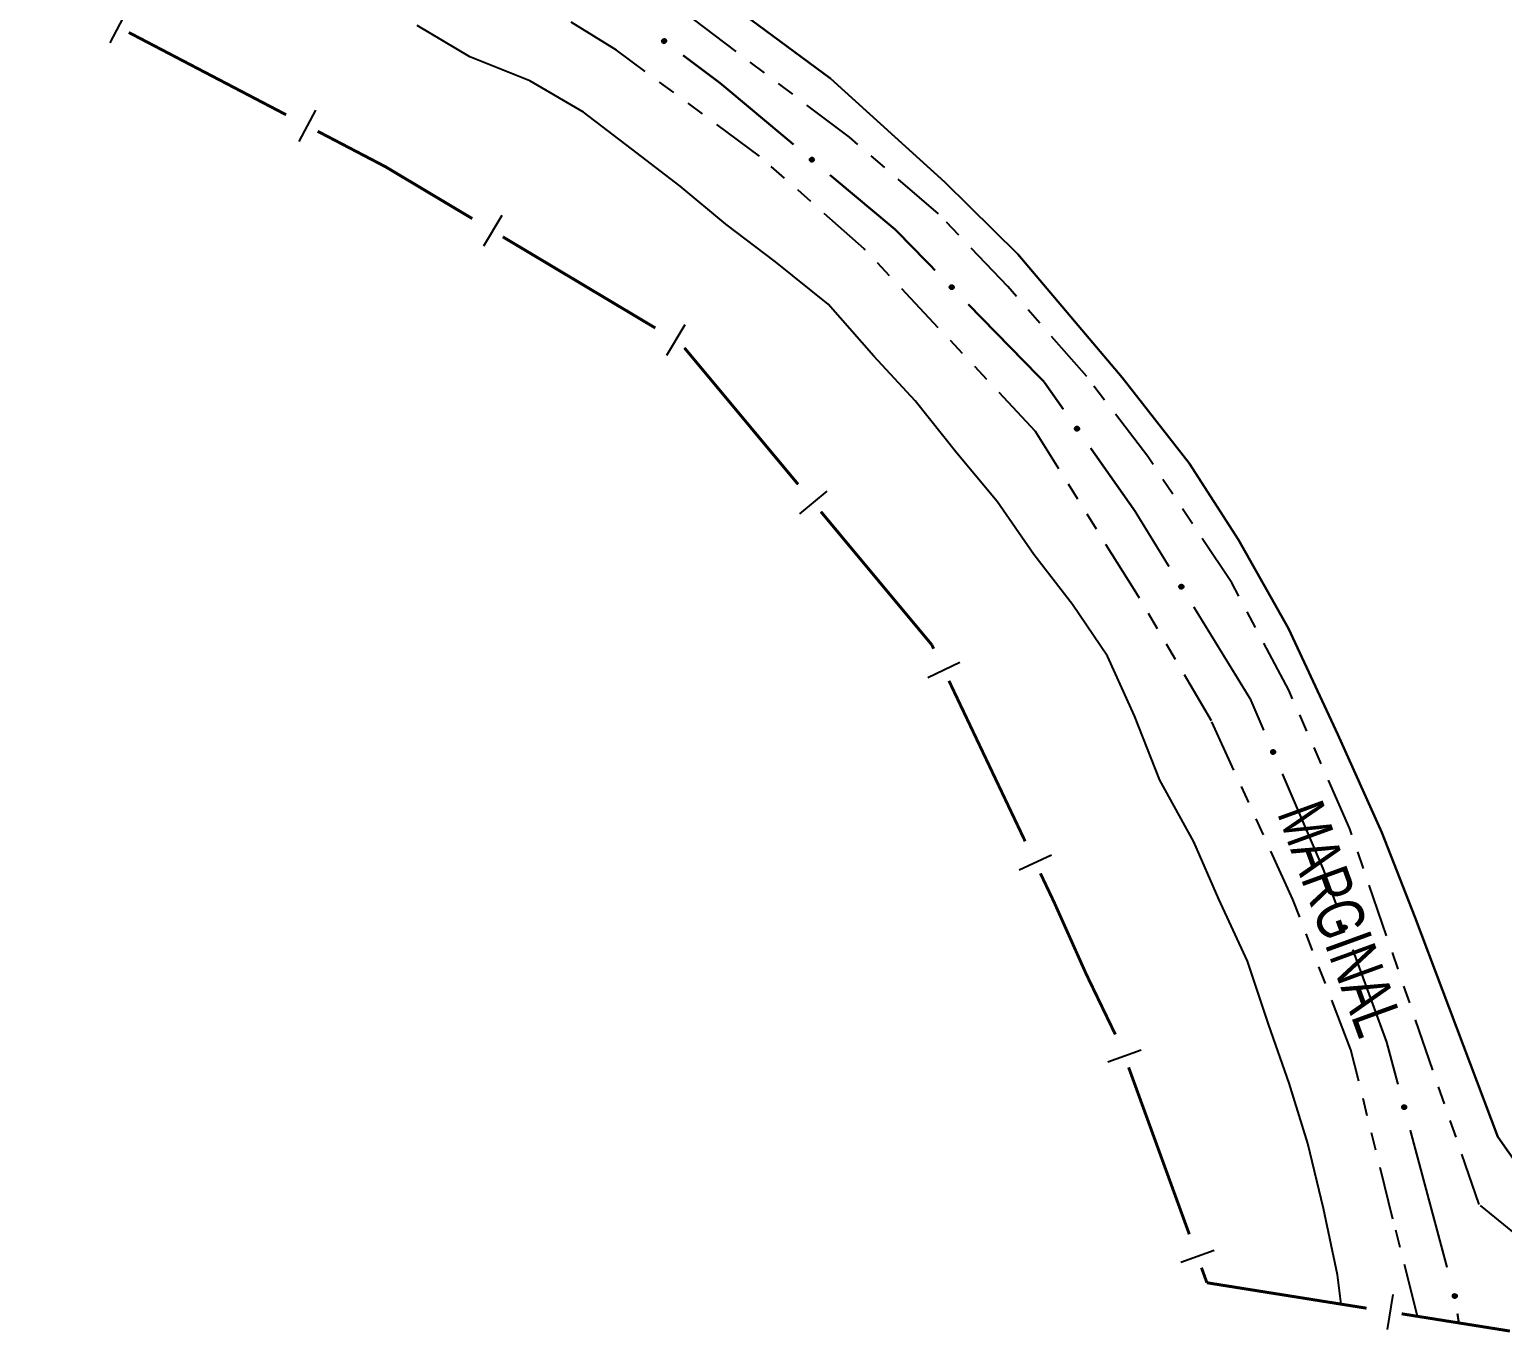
# Model space of a CAD drawing. Extents: x 200604 to 201918, y 4843538 to 4845237.
# Drawn here: x 200805.8 to 200930.2, y 4843590.2 to 4843700.2 of the extents above; entities that cross this region are included whole.
import ezdxf

# ---------------------------------------------------------------- set-up
doc = ezdxf.new("R2010")
doc.units = 0
doc.header["$LTSCALE"] = 1.5
doc.header["$MEASUREMENT"] = 0
doc.linetypes.add('TRACO_25', pattern=[8, 3, -1, 1, -1, 1, -1])
for name, color, linetype in [('CD_MALHA_LOTES', 7, 'CONTINUOUS'), ('HD-CANAIS', 7, 'CONTINUOUS'), ('LM-LIM-SETORES-BAIRROS', 250, 'CONTINUOUS'), ('RU-QUADRA', 210, 'CONTINUOUS'), ('SV-EIXO-RUA-N-PAV', 6, 'CONTINUOUS'), ('SV-RUA-NAO-PAV', 7, 'CONTINUOUS'), ('SV-TXT-RUA-N-PAV', 7, 'CONTINUOUS')]:
    doc.layers.add(name, color=color, linetype=linetype)
doc.styles.add('ARIAL', font='ARIAL.SHX')

msp = doc.modelspace()

# ---------------------------------------------------------------- linework, layer by layer
at = {"layer": 'CD_MALHA_LOTES', "linetype": 'Continuous', "flags": 128}
msp.add_lwpolyline([(200932.77, 4843602.47), (200929.81, 4843606.73), (200922.8, 4843625.29), (200920, 4843632.43), (200916.3, 4843640.7), (200912.13, 4843649.63), (200907.9, 4843657.13), (200903.75, 4843663.59), (200898.08, 4843670.83), (200889.27, 4843681.26), (200883.12, 4843687.32), (200873.46, 4843696.08), (200866.14, 4843701.49), (200849.99, 4843713.34), (200832.12, 4843723.76), (200823.93, 4843728.23), (200818.97, 4843730.94), (200814.06, 4843734.55), (200818.45, 4843753.17), (200819, 4843757.67), (200825.96, 4843815.1), (200831.26, 4843861.97), (200834.38, 4843889.58), (200836.13, 4843907.41)], dxfattribs=at)
at = {"layer": 'HD-CANAIS', "linetype": 'Continuous'}
msp.add_polyline3d([(200916.561478, 4843592.594229, 2.22), (200916.26, 4843595.08, 2.22), (200915.08, 4843600.67, 2.22), (200913.75, 4843606.17, 2.22), (200912.19, 4843611.24, 2.22), (200910.48, 4843616.16, 2.22), (200908.67, 4843621.55, 2.22), (200906.25, 4843626.8, 2.22), (200904.14, 4843631.64, 2.22), (200901.26, 4843636.83, 2.22), (200899.13, 4843642.27, 2.22), (200896.86, 4843647.32, 2.22), (200893.88, 4843651.67, 2.22), (200890.64, 4843655.89, 2.22), (200887.52, 4843660.37, 2.22), (200884.12, 4843664.46, 2.22), (200880.61, 4843668.86, 2.22), (200877.12, 4843672.63, 2.22), (200873.27, 4843677.04, 2.22), (200868.81, 4843680.61, 2.22), (200864.63, 4843683.78, 2.22), (200860.78, 4843686.99, 2.22), (200856.67, 4843690.14, 2.22), (200852.62, 4843693.24, 2.22), (200848.08, 4843695.9, 2.22), (200843.02, 4843697.91, 2.22), (200838.56, 4843700.55, 2.22)], dxfattribs=at)
at = {"layer": 'LM-LIM-SETORES-BAIRROS'}
for points in [[(200814.028256, 4843701.766644), (200812.637465, 4843699.108505)], [(200829.977088, 4843693.421899), (200828.586297, 4843690.76376)], [(200845.708662, 4843684.515158), (200844.169591, 4843681.940034)], [(200861.159403, 4843675.280732), (200859.620332, 4843672.705609)], [(200873.161788, 4843661.238585), (200870.85668, 4843659.318566)], [(200884.38668, 4843646.773196), (200881.676762, 4843645.486204)], [(200892.108634, 4843630.513694), (200889.398717, 4843629.226701)], [(200899.697477, 4843614.040751), (200896.877932, 4843613.015974)], [(200905.846139, 4843597.123484), (200903.026595, 4843596.098706)], [(200920.928338, 4843593.416677), (200920.455811, 4843590.454124)]]:
    msp.add_lwpolyline(points, dxfattribs=at)
at = {"layer": 'LM-LIM-SETORES-BAIRROS', "const_width": 0.25}
for points in [[(200827.5096, 4843693.020024), (200814.218907, 4843699.973978)], [(200835.9, 4843688.63), (200830.167739, 4843691.629233)], [(200836.355382, 4843688.357833), (200835.9, 4843688.63)], [(200843.222378, 4843684.253643), (200836.355382, 4843688.357833)], [(200858.673118, 4843675.019218), (200845.797501, 4843682.714572)], [(200870.729221, 4843661.815314), (200861.129122, 4843673.340856)], [(200882.02, 4843648.26), (200872.64924, 4843659.510206)], [(200882.173726, 4843647.936311), (200882.02, 4843648.26)], [(200889.89568, 4843631.676809), (200883.460718, 4843645.226394)], [(200892.34, 4843626.53), (200891.182673, 4843628.966892)], [(200892.46326, 4843626.254024), (200892.34, 4843626.53)], [(200895.06, 4843620.44), (200892.46326, 4843626.254024)], [(200895.334843, 4843619.870412), (200895.06, 4843620.44)], [(200897.50775, 4843615.367249), (200895.334843, 4843619.870412)], [(200903.753182, 4843598.490791), (200898.629297, 4843612.588515)], [(200905.24, 4843594.4), (200904.777959, 4843595.671247)], [(200905.879311, 4843594.298031), (200905.24, 4843594.4)], [(200918.717039, 4843592.250418), (200905.879311, 4843594.298031)], [(200930.82, 4843590.32), (200921.679592, 4843591.777892)]]:
    msp.add_lwpolyline(points, dxfattribs=at)
at = {"layer": 'RU-QUADRA', "linetype": 'Continuous', "flags": 128}
msp.add_lwpolyline([(200836.13, 4843907.41), (200834.38, 4843889.58), (200831.26, 4843861.97), (200825.96, 4843815.1), (200819, 4843757.67), (200818.45, 4843753.17), (200814.06, 4843734.55), (200818.97, 4843730.94), (200823.93, 4843728.23), (200832.12, 4843723.76), (200849.99, 4843713.34), (200866.14, 4843701.49), (200873.46, 4843696.08), (200883.12, 4843687.32), (200889.27, 4843681.26), (200898.08, 4843670.83), (200903.75, 4843663.59), (200907.9, 4843657.13), (200912.13, 4843649.63), (200916.3, 4843640.7), (200920, 4843632.43), (200922.8, 4843625.29), (200929.81, 4843606.73), (200932.77, 4843602.47)], dxfattribs=at)
at = {"layer": 'SV-EIXO-RUA-N-PAV'}
for points in [[(200859.363608, 4843699.417239), (200859.411917, 4843699.424874), (200859.454997, 4843699.421557), (200859.490132, 4843699.408449), (200859.51816, 4843699.38877), (200859.544566, 4843699.365408), (200859.565992, 4843699.335981), (200859.582538, 4843699.298052), (200859.590537, 4843699.249646), (200859.584239, 4843699.205738), (200859.573231, 4843699.170604), (200859.554394, 4843699.140197), (200859.531269, 4843699.114925), (200859.499965, 4843699.09368), (200859.461365, 4843699.077288), (200859.412495, 4843699.070422), (200859.370283, 4843699.073963), (200859.336631, 4843699.087534), (200859.306182, 4843699.106666), (200859.27951, 4843699.130839), (200859.258644, 4843699.159847), (200859.242209, 4843699.198742), (200859.236072, 4843699.247066), (200859.239124, 4843699.289208), (200859.252219, 4843699.323041), (200859.271728, 4843699.352594), (200859.294838, 4843699.379364), (200859.323523, 4843699.402133), (200859.363608, 4843699.417239)], [(200871.84185, 4843689.401813), (200871.8905, 4843689.406837), (200871.933339, 4843689.401207), (200871.967718, 4843689.386227), (200871.994646, 4843689.365068), (200872.019756, 4843689.340319), (200872.039567, 4843689.309781), (200872.054048, 4843689.271017), (200872.05943, 4843689.22225), (200872.050779, 4843689.178744), (200872.037896, 4843689.144254), (200872.017449, 4843689.114905), (200871.992998, 4843689.090915), (200871.960597, 4843689.071385), (200871.92117, 4843689.057093), (200871.872002, 4843689.052868), (200871.830041, 4843689.058676), (200871.797169, 4843689.074038), (200871.767793, 4843689.09478), (200871.74246, 4843689.120354), (200871.723186, 4843689.150443), (200871.708868, 4843689.190166), (200871.705341, 4843689.23875), (200871.710656, 4843689.280667), (200871.725552, 4843689.313746), (200871.746624, 4843689.342207), (200871.771141, 4843689.367694), (200871.80101, 4843689.388887), (200871.84185, 4843689.401813)], [(200883.667483, 4843678.637058), (200883.716392, 4843678.637173), (200883.758449, 4843678.627271), (200883.791151, 4843678.608916), (200883.815819, 4843678.585162), (200883.838318, 4843678.558017), (200883.854964, 4843678.525645), (200883.865481, 4843678.485623), (200883.865941, 4843678.436562), (200883.852965, 4843678.394144), (200883.836686, 4843678.361121), (200883.813396, 4843678.333973), (200883.78666, 4843678.312558), (200883.752462, 4843678.296379), (200883.7118, 4843678.286118), (200883.662456, 4843678.286849), (200883.62129, 4843678.296839), (200883.590126, 4843678.315424), (200883.562981, 4843678.33901), (200883.540343, 4843678.366998), (200883.524186, 4843678.398869), (200883.513929, 4843678.439828), (200883.515296, 4843678.488521), (200883.524791, 4843678.529693), (200883.542933, 4843678.56111), (200883.566755, 4843678.587311), (200883.593707, 4843678.610209), (200883.625552, 4843678.628297), (200883.667483, 4843678.637058)], [(200894.279222, 4843666.69598), (200894.32752, 4843666.688273), (200894.367453, 4843666.671774), (200894.396799, 4843666.648426), (200894.417351, 4843666.621033), (200894.43522, 4843666.59064), (200894.446476, 4843666.556022), (200894.450458, 4843666.514834), (200894.443067, 4843666.466331), (200894.423477, 4843666.426533), (200894.402126, 4843666.396539), (200894.374796, 4843666.373463), (200894.34498, 4843666.356599), (200894.308635, 4843666.346096), (200894.266854, 4843666.342468), (200894.218262, 4843666.35108), (200894.179224, 4843666.367524), (200894.151432, 4843666.390853), (200894.128408, 4843666.418475), (200894.110536, 4843666.449723), (200894.099683, 4843666.483768), (200894.096107, 4843666.52584), (200894.105242, 4843666.573688), (200894.121199, 4843666.612812), (200894.14413, 4843666.640923), (200894.171836, 4843666.662979), (200894.202102, 4843666.681272), (200894.236429, 4843666.694036), (200894.279222, 4843666.69598)], [(200903.102573, 4843653.349827), (200903.150294, 4843653.339115), (200903.189118, 4843653.320151), (200903.216946, 4843653.295014), (200903.235745, 4843653.266389), (200903.251679, 4843653.234938), (200903.260748, 4843653.199684), (200903.262146, 4843653.158327), (200903.251737, 4843653.110381), (200903.229696, 4843653.071887), (200903.206512, 4843653.043286), (200903.177792, 4843653.021965), (200903.146979, 4843653.006998), (200903.110049, 4843652.998789), (200903.068123, 4843652.997781), (200903.020165, 4843653.009414), (200902.982231, 4843653.028267), (200902.955953, 4843653.053288), (200902.934701, 4843653.082297), (200902.918818, 4843653.114601), (200902.910116, 4843653.149258), (200902.909177, 4843653.191471), (200902.921287, 4843653.238654), (200902.939658, 4843653.276703), (200902.964303, 4843653.303326), (200902.993334, 4843653.323606), (200903.024684, 4843653.339971), (200903.059742, 4843653.350563), (200903.102573, 4843653.349827)], [(200910.870946, 4843639.384234), (200910.916605, 4843639.366704), (200910.952261, 4843639.342301), (200910.976143, 4843639.313388), (200910.990584, 4843639.282335), (200911.00178, 4843639.248903), (200911.005631, 4843639.212706), (200911.001007, 4843639.171585), (200910.983743, 4843639.125659), (200910.956343, 4843639.090776), (200910.92925, 4843639.065846), (200910.897737, 4843639.048923), (200910.865077, 4843639.038591), (200910.827346, 4843639.035834), (200910.785719, 4843639.040927), (200910.73996, 4843639.059405), (200910.705167, 4843639.083569), (200910.682802, 4843639.112141), (200910.66599, 4843639.143929), (200910.654969, 4843639.178198), (200910.651393, 4843639.213751), (200910.656597, 4843639.255654), (200910.675432, 4843639.300577), (200910.699136, 4843639.335554), (200910.727387, 4843639.358314), (200910.759056, 4843639.374161), (200910.792451, 4843639.385798), (200910.828676, 4843639.391184), (200910.870946, 4843639.384234)], [(200916.920469, 4843624.57095), (200916.965128, 4843624.551011), (200916.999433, 4843624.524741), (200917.021739, 4843624.494596), (200917.034504, 4843624.462818), (200917.043902, 4843624.428837), (200917.045818, 4843624.392486), (200917.039008, 4843624.35167), (200917.01932, 4843624.30673), (200916.9901, 4843624.273356), (200916.961716, 4843624.249907), (200916.929346, 4843624.234688), (200916.896182, 4843624.226112), (200916.858357, 4843624.22537), (200916.817061, 4843624.232675), (200916.772351, 4843624.253566), (200916.738896, 4843624.27955), (200916.718087, 4843624.309274), (200916.702993, 4843624.341914), (200916.693814, 4843624.376721), (200916.692139, 4843624.412414), (200916.699569, 4843624.45398), (200916.720773, 4843624.497835), (200916.746308, 4843624.531498), (200916.775732, 4843624.55272), (200916.808201, 4843624.566856), (200916.842169, 4843624.576697), (200916.878629, 4843624.580144), (200916.920469, 4843624.57095)], [(200921.955128, 4843609.388644), (200921.997826, 4843609.364792), (200922.029646, 4843609.335561), (200922.049168, 4843609.303542), (200922.059041, 4843609.27075), (200922.065363, 4843609.236065), (200922.064022, 4843609.199688), (200922.053591, 4843609.159644), (200922.029965, 4843609.116644), (200921.997878, 4843609.086017), (200921.967512, 4843609.065198), (200921.933911, 4843609.052934), (200921.900113, 4843609.047357), (200921.862373, 4843609.049999), (200921.821895, 4843609.060967), (200921.779232, 4843609.08577), (200921.748234, 4843609.114641), (200921.730165, 4843609.146107), (200921.718049, 4843609.179965), (200921.712019, 4843609.215453), (200921.713541, 4843609.251154), (200921.724657, 4843609.291888), (200921.749696, 4843609.333672), (200921.778138, 4843609.364918), (200921.809342, 4843609.383425), (200921.842944, 4843609.394602), (200921.877656, 4843609.401366), (200921.914279, 4843609.401541), (200921.955128, 4843609.388644)], [(200926.247031, 4843593.428706), (200926.286863, 4843593.400325), (200926.315293, 4843593.367788), (200926.331194, 4843593.333826), (200926.33742, 4843593.300151), (200926.33991, 4843593.264982), (200926.334597, 4843593.228971), (200926.319846, 4843593.190308), (200926.291657, 4843593.150151), (200926.256413, 4843593.123218), (200926.22395, 4843593.105847), (200926.18921, 4843593.097333), (200926.155004, 4843593.095487), (200926.11778, 4843593.102243), (200926.078745, 4843593.117573), (200926.039052, 4843593.146896), (200926.011399, 4843593.178985), (200925.996881, 4843593.212239), (200925.988542, 4843593.247219), (200925.986431, 4843593.283154), (200925.99185, 4843593.318474), (200926.007357, 4843593.357748), (200926.036817, 4843593.396541), (200926.068507, 4843593.424488), (200926.101548, 4843593.439469), (200926.136172, 4843593.446903), (200926.171415, 4843593.449828), (200926.207837, 4843593.445995), (200926.247031, 4843593.428706)]]:
    msp.add_lwpolyline(points, close=True, dxfattribs=at)
for points in [[(200859.236072, 4843699.247066), (200859.499965, 4843699.09368)], [(200859.238735, 4843699.266034), (200859.511203, 4843699.106298)], [(200859.239124, 4843699.289208), (200859.531269, 4843699.114925)], [(200859.242209, 4843699.198742), (200859.461365, 4843699.077288)], [(200859.243131, 4843699.221826), (200859.477921, 4843699.086899)], [(200859.247988, 4843699.303428), (200859.540115, 4843699.128969)], [(200859.252219, 4843699.323041), (200859.554394, 4843699.140197)], [(200859.256261, 4843699.177898), (200859.430442, 4843699.078134)], [(200859.258644, 4843699.159847), (200859.412495, 4843699.070422)], [(200859.263794, 4843699.335915), (200859.560838, 4843699.154363)], [(200859.271728, 4843699.352594), (200859.573231, 4843699.170604)], [(200859.272932, 4843699.14325), (200859.38596, 4843699.075647)], [(200859.27951, 4843699.130839), (200859.370283, 4843699.073963)], [(200859.286972, 4843699.364585), (200859.575822, 4843699.19258)], [(200859.294838, 4843699.379364), (200859.584239, 4843699.205738)], [(200859.312882, 4843699.3878), (200859.583983, 4843699.230792)], [(200859.323523, 4843699.402133), (200859.590537, 4843699.249646)], [(200859.34316, 4843699.407743), (200859.582589, 4843699.274456)], [(200859.363608, 4843699.417239), (200859.582538, 4843699.298052)], [(200859.390091, 4843699.420328), (200859.568093, 4843699.321113)], [(200859.411917, 4843699.424874), (200859.565992, 4843699.335981)], [(200859.436483, 4843699.423089), (200859.547602, 4843699.355212)], [(200859.454997, 4843699.421557), (200859.544566, 4843699.365408)], [(200871.705341, 4843689.23875), (200871.960597, 4843689.071385)], [(200871.708868, 4843689.190166), (200871.92117, 4843689.057093)], [(200871.70902, 4843689.257548), (200871.972497, 4843689.08338)], [(200871.710656, 4843689.280667), (200871.992998, 4843689.090915)], [(200871.711031, 4843689.213168), (200871.93822, 4843689.0658)], [(200871.720272, 4843689.29439), (200872.002587, 4843689.104462)], [(200871.721778, 4843689.168596), (200871.890337, 4843689.059602)], [(200871.723186, 4843689.150443), (200871.872002, 4843689.052868)], [(200871.725552, 4843689.313746), (200872.017449, 4843689.114905)], [(200871.73656, 4843689.133101), (200871.845786, 4843689.059513)], [(200871.737804, 4843689.325978), (200872.024647, 4843689.128704)], [(200871.74246, 4843689.120354), (200871.830041, 4843689.058676)], [(200871.746624, 4843689.342207), (200872.037896, 4843689.144254)], [(200871.762491, 4843689.35336), (200872.041666, 4843689.166059)], [(200871.771141, 4843689.367694), (200872.050779, 4843689.178744)], [(200871.789613, 4843689.375147), (200872.051872, 4843689.203777)], [(200871.80101, 4843689.388887), (200872.05943, 4843689.22225)], [(200871.820921, 4843689.393431), (200872.052829, 4843689.247452)], [(200871.84185, 4843689.401813), (200872.054048, 4843689.271017)], [(200871.868461, 4843689.403473), (200872.040865, 4843689.294821)], [(200871.8905, 4843689.406837), (200872.039567, 4843689.309781)], [(200871.914934, 4843689.403733), (200872.022239, 4843689.329974)], [(200871.933339, 4843689.401207), (200872.019756, 4843689.340319)], [(200883.513929, 4843678.439828), (200883.7118, 4843678.286118)], [(200883.515296, 4843678.488521), (200883.752462, 4843678.296379)], [(200883.518389, 4843678.462497), (200883.729638, 4843678.293069)], [(200883.520843, 4843678.506855), (200883.765506, 4843678.307119)], [(200883.524186, 4843678.398869), (200883.662456, 4843678.286849)], [(200883.524607, 4843678.417072), (200883.681375, 4843678.291709)], [(200883.524791, 4843678.529693), (200883.78666, 4843678.312558)], [(200883.535737, 4843678.542381), (200883.797561, 4843678.325074)], [(200883.535752, 4843678.380273), (200883.63704, 4843678.296092)], [(200883.542933, 4843678.56111), (200883.813396, 4843678.333973)], [(200883.556351, 4843678.57205), (200883.821943, 4843678.34698)], [(200883.566755, 4843678.587311), (200883.836686, 4843678.361121)], [(200883.583661, 4843678.596816), (200883.842625, 4843678.382438)], [(200883.593707, 4843678.610209), (200883.852965, 4843678.394144)], [(200883.612833, 4843678.61577), (200883.856566, 4843678.41894)], [(200883.625552, 4843678.628297), (200883.865941, 4843678.436562)], [(200883.645818, 4843678.630819), (200883.861902, 4843678.462299)], [(200883.667483, 4843678.637058), (200883.865481, 4843678.485623)], [(200883.694127, 4843678.636038), (200883.854754, 4843678.51063)], [(200883.716392, 4843678.637173), (200883.854964, 4843678.525645)], [(200883.740391, 4843678.631632), (200883.83975, 4843678.547475)], [(200883.758449, 4843678.627271), (200883.838318, 4843678.558017)], [(200883.540343, 4843678.366998), (200883.62129, 4843678.296839)], [(200894.096107, 4843666.52584), (200894.266854, 4843666.342468)], [(200894.099683, 4843666.483768), (200894.218262, 4843666.35108)], [(200894.103009, 4843666.501669), (200894.237715, 4843666.352852)], [(200894.104135, 4843666.547504), (200894.285574, 4843666.346478)], [(200894.105242, 4843666.573688), (200894.308635, 4843666.346096)], [(200894.108127, 4843666.463561), (200894.194652, 4843666.364268)], [(200894.110536, 4843666.449723), (200894.179224, 4843666.367524)], [(200894.11365, 4843666.590898), (200894.323228, 4843666.354612)], [(200894.121199, 4843666.612812), (200894.34498, 4843666.356599)], [(200894.134032, 4843666.623586), (200894.357741, 4843666.367211)], [(200894.14413, 4843666.640923), (200894.374796, 4843666.373463)], [(200894.159125, 4843666.649578), (200894.385312, 4843666.384936)], [(200894.171836, 4843666.662979), (200894.402126, 4843666.396539)], [(200894.190044, 4843666.669658), (200894.411398, 4843666.416631)], [(200894.202102, 4843666.681272), (200894.423477, 4843666.426533)], [(200894.221871, 4843666.683704), (200894.430995, 4843666.450435)], [(200894.236429, 4843666.694036), (200894.443067, 4843666.466331)], [(200894.256838, 4843666.693285), (200894.443196, 4843666.492382)], [(200894.279222, 4843666.69598), (200894.450458, 4843666.514834)], [(200894.305359, 4843666.690713), (200894.443868, 4843666.541235)], [(200894.32752, 4843666.688273), (200894.446476, 4843666.556022)], [(200894.350324, 4843666.678966), (200894.434948, 4843666.580004)], [(200894.367453, 4843666.671774), (200894.43522, 4843666.59064)], [(200902.909177, 4843653.191471), (200903.068123, 4843652.997781)], [(200902.910116, 4843653.149258), (200903.020165, 4843653.009414)], [(200902.914555, 4843653.166915), (200903.039691, 4843653.009967)], [(200902.917279, 4843653.128563), (200902.997425, 4843653.024053)], [(200902.918544, 4843653.21259), (200903.087058, 4843653.000612)], [(200902.918818, 4843653.114601), (200902.982231, 4843653.028267)], [(200902.921287, 4843653.238654), (200903.110049, 4843652.998789)], [(200902.930754, 4843653.255305), (200903.125146, 4843653.006376)], [(200902.939658, 4843653.276703), (200903.146979, 4843653.006998)], [(200902.953141, 4843653.286655), (200903.16038, 4843653.016791)], [(200902.964303, 4843653.303326), (200903.177792, 4843653.021965)], [(200902.97981, 4843653.311026), (200903.189005, 4843653.032757)], [(200902.993334, 4843653.323606), (200903.206512, 4843653.043286)], [(200903.011924, 4843653.329133), (200903.217022, 4843653.062759)], [(200903.024684, 4843653.339971), (200903.229696, 4843653.071887)], [(200903.044567, 4843653.341161), (200903.238695, 4843653.095271)], [(200903.059742, 4843653.350563), (200903.251737, 4843653.110381)], [(200903.080065, 4843653.348537), (200903.253495, 4843653.136374)], [(200903.102573, 4843653.349827), (200903.262146, 4843653.158327)], [(200903.12833, 4843653.342936), (200903.25722, 4843653.185089)], [(200903.150294, 4843653.339115), (200903.260748, 4843653.199684)], [(200903.172473, 4843653.3284), (200903.250742, 4843653.22434)], [(200903.189118, 4843653.320151), (200903.251679, 4843653.234938)], [(200910.651393, 4843639.213751), (200910.73996, 4843639.059405)], [(200910.654969, 4843639.178198), (200910.705167, 4843639.083569)], [(200910.655473, 4843639.192235), (200910.719588, 4843639.077192)], [(200910.656597, 4843639.255654), (200910.785719, 4843639.040927)], [(200910.65835, 4843639.230577), (200910.759358, 4843639.057115)], [(200910.668932, 4843639.275188), (200910.804864, 4843639.040978)], [(200910.675432, 4843639.300577), (200910.827346, 4843639.035834)], [(200910.687218, 4843639.315676), (200910.843385, 4843639.041147)], [(200910.699136, 4843639.335554), (200910.865077, 4843639.038591)], [(200910.713921, 4843639.343441), (200910.879758, 4843639.046334)], [(200910.727387, 4843639.358314), (200910.897737, 4843639.048923)], [(200910.743848, 4843639.363679), (200910.910399, 4843639.057972)], [(200910.759056, 4843639.374161), (200910.92925, 4843639.065846)], [(200910.778252, 4843639.376929), (200910.942477, 4843639.083586)], [(200910.792451, 4843639.385798), (200910.956343, 4843639.090776)], [(200910.812296, 4843639.384088), (200910.968644, 4843639.112605)], [(200910.828676, 4843639.391184), (200910.983743, 4843639.125659)], [(200910.848489, 4843639.386228), (200910.989258, 4843639.151121)], [(200910.870946, 4843639.384234), (200911.001007, 4843639.171585)], [(200910.895429, 4843639.373675), (200911.00002, 4843639.198778)], [(200910.916605, 4843639.366704), (200911.005631, 4843639.212706)], [(200910.936991, 4843639.35288), (200910.999313, 4843639.238554)], [(200910.952261, 4843639.342301), (200911.00178, 4843639.248903)], [(200916.692139, 4843624.412414), (200916.772351, 4843624.253566)], [(200916.693814, 4843624.376721), (200916.738896, 4843624.27955)], [(200916.695067, 4843624.390711), (200916.752957, 4843624.272413)], [(200916.699569, 4843624.45398), (200916.817061, 4843624.232675)], [(200916.699983, 4843624.428845), (200916.791601, 4843624.250245)], [(200916.712929, 4843624.472829), (200916.836181, 4843624.231705)], [(200916.720773, 4843624.497835), (200916.858357, 4843624.22537)], [(200916.733347, 4843624.512284), (200916.874657, 4843624.22982)], [(200916.746308, 4843624.531498), (200916.896182, 4843624.226112)], [(200916.761492, 4843624.538586), (200916.911255, 4843624.233061)], [(200916.775732, 4843624.55272), (200916.929346, 4843624.234688)], [(200916.792455, 4843624.5572), (200916.942473, 4843624.243049)], [(200916.808201, 4843624.566856), (200916.961716, 4843624.249907)], [(200916.827517, 4843624.568597), (200916.97587, 4843624.266916)], [(200916.842169, 4843624.576697), (200916.9901, 4843624.273356)], [(200916.861894, 4843624.57393), (200917.003546, 4843624.294499)], [(200916.878629, 4843624.580144), (200917.01932, 4843624.30673)], [(200916.89815, 4843624.574139), (200917.026185, 4843624.331861)], [(200916.920469, 4843624.57095), (200917.039008, 4843624.35167)], [(200916.944353, 4843624.559101), (200917.039472, 4843624.378877)], [(200916.965128, 4843624.551011), (200917.045818, 4843624.392486)], [(200916.984748, 4843624.53612), (200917.040887, 4843624.418634)], [(200916.999433, 4843624.524741), (200917.043902, 4843624.428837)], [(200921.712019, 4843609.215453), (200921.748234, 4843609.114641)], [(200921.713541, 4843609.251154), (200921.779232, 4843609.08577)], [(200921.714517, 4843609.229276), (200921.7616, 4843609.106276)], [(200921.722823, 4843609.266818), (200921.798107, 4843609.080742)], [(200921.724657, 4843609.291888), (200921.821895, 4843609.060967)], [(200921.739648, 4843609.309467), (200921.840852, 4843609.058291)], [(200921.749696, 4843609.333672), (200921.862373, 4843609.049999)], [(200921.763511, 4843609.34694), (200921.879005, 4843609.052975)], [(200921.778138, 4843609.364918), (200921.900113, 4843609.047357)], [(200921.793895, 4843609.37062), (200921.915746, 4843609.052931)], [(200921.809342, 4843609.383425), (200921.933911, 4843609.052934)], [(200921.826398, 4843609.386392), (200921.947732, 4843609.060088)], [(200921.842944, 4843609.394602), (200921.967512, 4843609.065198)], [(200921.862338, 4843609.394609), (200921.98313, 4843609.080874)], [(200921.877656, 4843609.401366), (200921.997878, 4843609.086017)], [(200921.897055, 4843609.396848), (200922.013161, 4843609.105872)], [(200921.914279, 4843609.401541), (200922.029965, 4843609.116644)], [(200921.933184, 4843609.393815), (200922.039048, 4843609.141062)], [(200921.955128, 4843609.388644), (200922.053591, 4843609.159644)], [(200921.977858, 4843609.374706), (200922.056486, 4843609.186701)], [(200921.997826, 4843609.364792), (200922.064022, 4843609.199688)], [(200922.016037, 4843609.348207), (200922.061449, 4843609.226172)], [(200922.029646, 4843609.335561), (200922.065363, 4843609.236065)], [(200925.986431, 4843593.283154), (200926.011399, 4843593.178985)], [(200925.990427, 4843593.296621), (200926.02377, 4843593.169208)], [(200925.99185, 4843593.318474), (200926.039052, 4843593.146896)], [(200926.00279, 4843593.333028), (200926.057264, 4843593.139833)], [(200926.007357, 4843593.357748), (200926.078745, 4843593.117573)], [(200926.024181, 4843593.373581), (200926.097296, 4843593.11284)], [(200926.036817, 4843593.396541), (200926.11778, 4843593.102243)], [(200926.052001, 4843593.408218), (200926.134638, 4843593.103381)], [(200926.068507, 4843593.424488), (200926.155004, 4843593.095487)], [(200926.084794, 4843593.428431), (200926.171154, 4843593.099317)], [(200926.101548, 4843593.439469), (200926.18921, 4843593.097333)], [(200926.118827, 4843593.440552), (200926.203731, 4843593.102932)], [(200926.136172, 4843593.446903), (200926.22395, 4843593.105847)], [(200926.15545, 4843593.444788), (200926.24119, 4843593.11972)], [(200926.171415, 4843593.449828), (200926.256413, 4843593.123218)], [(200926.190204, 4843593.443215), (200926.273776, 4843593.141282)], [(200926.207837, 4843593.445995), (200926.291657, 4843593.150151)], [(200926.225784, 4843593.436247), (200926.303358, 4843593.173428)], [(200926.247031, 4843593.428706), (200926.319846, 4843593.190308)], [(200926.268099, 4843593.412365), (200926.325684, 4843593.216885)], [(200926.286863, 4843593.400325), (200926.334597, 4843593.228971)], [(200926.303149, 4843593.381847), (200926.334936, 4843593.255577)], [(200926.315293, 4843593.367788), (200926.33991, 4843593.264982)]]:
    msp.add_lwpolyline(points, dxfattribs=at)
at = {"layer": 'SV-EIXO-RUA-N-PAV', "const_width": 0.18}
for points in [[(200861.013443, 4843698.044093), (200863.414672, 4843696.245733)], [(200863.414672, 4843696.245733), (200864.13, 4843695.71)], [(200864.13, 4843695.71), (200870.34744, 4843690.508509)], [(200873.415395, 4843687.941867), (200878.784317, 4843683.450244)], [(200878.784317, 4843683.450244), (200878.94, 4843683.32)], [(200878.94, 4843683.32), (200882.291709, 4843679.888171)], [(200885.086534, 4843677.026537), (200891.374892, 4843670.58786)], [(200891.374892, 4843670.58786), (200891.49, 4843670.47)], [(200891.49, 4843670.47), (200893.121196, 4843668.150976)], [(200895.4225, 4843664.879279), (200898.874455, 4843659.971734)], [(200898.874455, 4843659.971734), (200899.15, 4843659.58)], [(200899.15, 4843659.58), (200902.037801, 4843654.874392)], [(200904.130007, 4843651.465188), (200908.837471, 4843643.794478)], [(200908.837471, 4843643.794478), (200908.92, 4843643.66)], [(200908.92, 4843643.66), (200910.038945, 4843641.047308)], [(200911.613695, 4843637.370331), (200914.763195, 4843630.016376)], [(200914.763195, 4843630.016376), (200915.07, 4843629.3)], [(200915.07, 4843629.3), (200916.178311, 4843626.276014)], [(200917.554799, 4843622.520314), (200920.307776, 4843615.008915)], [(200920.307776, 4843615.008915), (200920.41, 4843614.73)], [(200920.41, 4843614.73), (200921.368363, 4843611.153224)], [(200922.403607, 4843607.289513), (200925.50934, 4843595.698377)], [(200926.385231, 4843591.801204), (200926.506873, 4843591.007942)]]:
    msp.add_lwpolyline(points, dxfattribs=at)
at = {"layer": 'SV-RUA-NAO-PAV', "linetype": 'TRACO_25'}
for points in [[(200931.83, 4843598.07, 3.75), (200928.22, 4843601.01, 3.74), (200917.3, 4843632.73, 3.74), (200912.16, 4843644.44, 3.72), (200907.34, 4843653.49, 3.92), (200900.25, 4843664.16, 3.92), (200895.09, 4843670.91, 3.91), (200888.44, 4843678.51, 3.8), (200882.59, 4843684.65, 3.8), (200875.06, 4843691.13, 3.79), (200857.7, 4843704.26, 3.79), (200850.81, 4843709.02, 3.79), (200843.57, 4843712.76, 3.79), (200835.82, 4843715.97, 3.79), (200827, 4843718.81, 3.77), (200807.7, 4843726.31, 4.29)], [(200923.006474, 4843591.566254, 3.76), (200920.94, 4843599.77, 3.76), (200917.4, 4843614.07, 3.78), (200912.5, 4843626.75, 3.74), (200905.62, 4843641.85, 3.76), (200899.1, 4843652.93, 3.8), (200890.77, 4843666.29, 3.8), (200876.31, 4843681.71, 3.82), (200867.47, 4843689.53, 3.8), (200855.41, 4843698.47, 3.78), (200844.07, 4843705.49, 3.82), (200835.35, 4843709.41, 3.82), (200826.29, 4843713.15, 3.84), (200805.84, 4843718.73, 4.49)]]:
    msp.add_polyline3d(points, dxfattribs=at)

# ---------------------------------------------------------------- texts
at = {"layer": 'SV-TXT-RUA-N-PAV', "style": 'ARIAL', "width": 0.7}
msp.add_text('MARGINAL', height=4, rotation=290, dxfattribs=at).set_placement((200911.14, 4843634.06))

doc.saveas('drawing.dxf')
